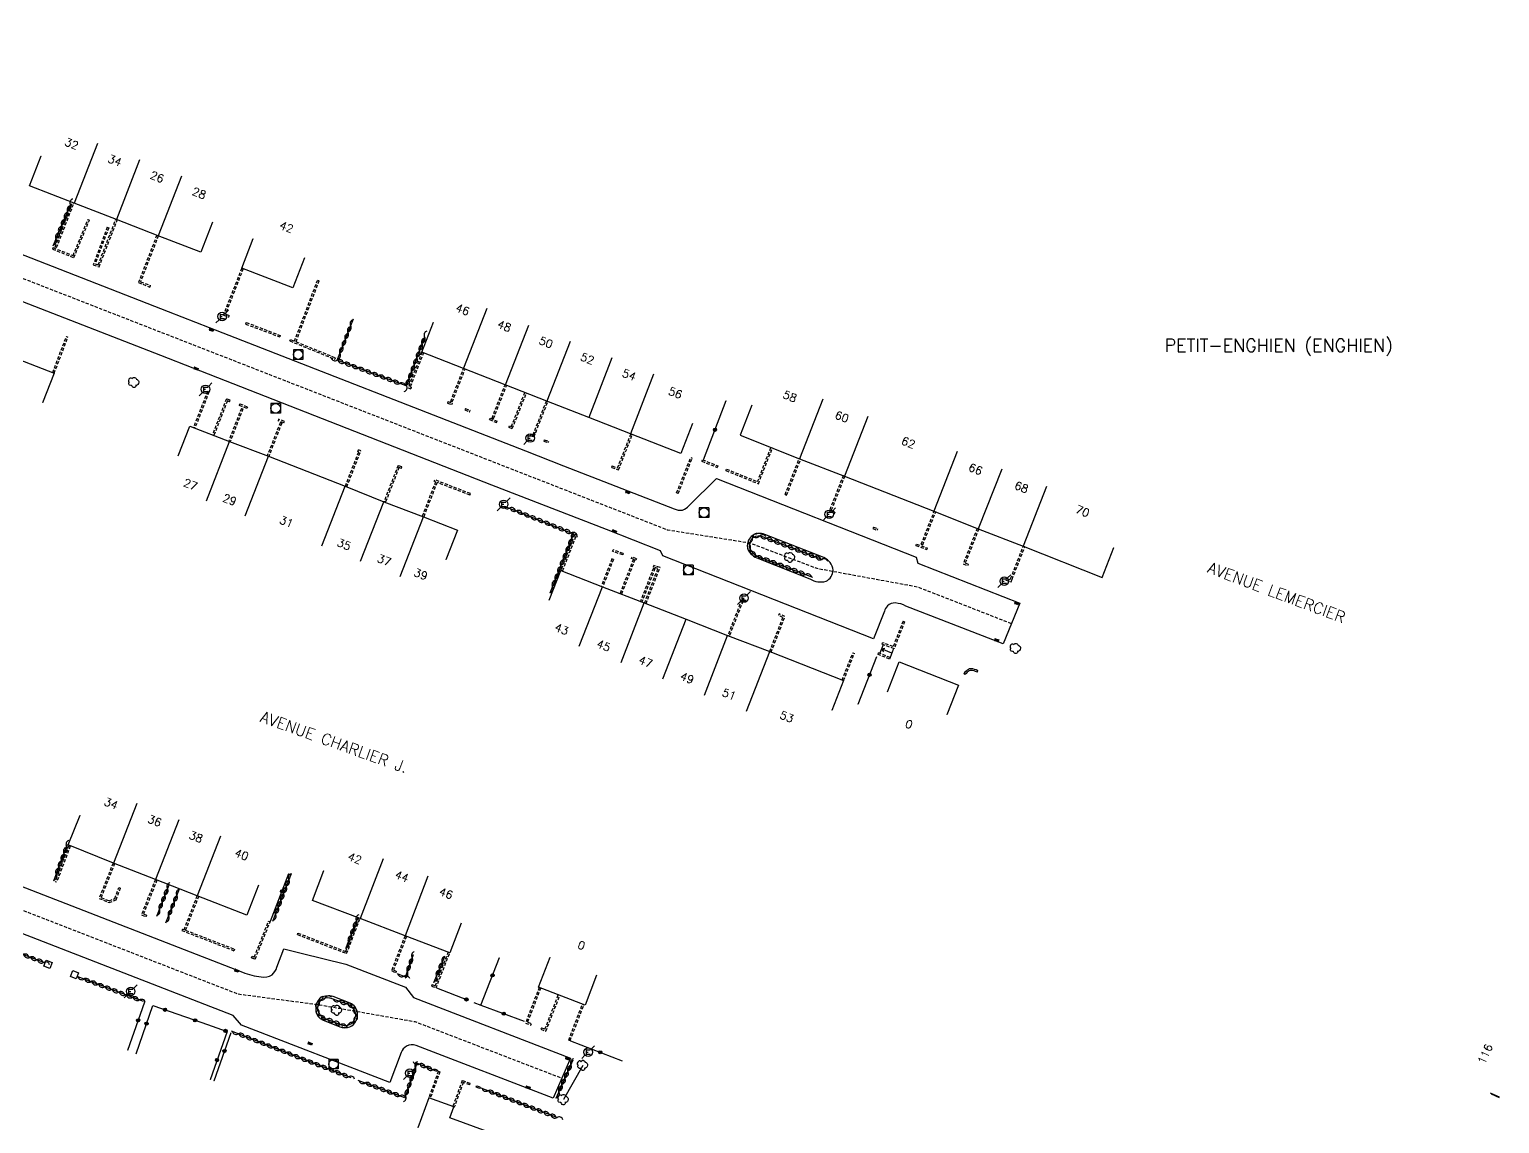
# Model space of a CAD drawing. Header units: millimetres. Extents: x 126999 to 128001, y 153000 to 154000.
# Drawn here: x 127770.3 to 128000, y 153642.9 to 153813.7 of the extents above; entities that cross this region are included whole.
import ezdxf
from ezdxf.enums import TextEntityAlignment as Align

# ---------------------------------------------------------------- set-up
doc = ezdxf.new("R2010")
doc.units = ezdxf.units.MM
doc.linetypes.add('DASHED', pattern=[0.75, 0.5, -0.25])
doc.layers.get('0').update_dxf_attribs({"linetype": 'CONTINUOUS'})
for name, color, linetype in [('W0001', 6, 'DASHED'), ('W0008', 7, 'CONTINUOUS'), ('W0100', 7, 'CONTINUOUS'), ('W0112', 1, 'DASHED'), ('W0300', 7, 'CONTINUOUS'), ('W0302', 3, 'CONTINUOUS'), ('W0310', 3, 'CONTINUOUS'), ('W0322', 7, 'CONTINUOUS'), ('W0400', 7, 'CONTINUOUS'), ('W0420', 7, 'CONTINUOUS'), ('W0471', 7, 'CONTINUOUS'), ('W0980', 7, 'CONTINUOUS'), ('W0989', 7, 'CONTINUOUS'), ('W0991', 7, 'CONTINUOUS'), ('W1102', 7, 'CONTINUOUS')]:
    doc.layers.add(name, color=color, linetype=linetype)
doc.styles.get("Standard").update_dxf_attribs({"font": 'romans.shx', "width": 0.85})

# ---------------------------------------------------------------- blocks, each defined once
blk = doc.blocks.new('t310o')
at = {"color": 0, "linetype": 'Continuous'}
for centre, start, end in [((-0.5, 0.38), 216.8699, 323.1304), ((0.5, -0.37), 36.8699, 143.1303)]:
    blk.add_arc(centre, 0.625, start, end, dxfattribs=at)
blk = doc.blocks.new('t322o')
at = {"color": 0, "linetype": 'Continuous'}
for radius in [0.25, 0.15]:
    blk.add_circle((0, 0), radius, dxfattribs=at)
blk = doc.blocks.new('T300')
for p, q in [((-0.8, 0.51), (-0.86, 0.34)), ((-0.86, 0.34), (-0.86, 0.17)), ((-0.86, 0.17), (-0.74, 0.06)), ((-0.69, 0.63), (-0.8, 0.51)), ((-0.8, -0.06), (-0.74, 0.06)), ((-0.74, 0.06), (-0.69, 0.11)), ((-0.57, 0.69), (-0.69, 0.63)), ((-0.46, 0.69), (-0.57, 0.69)), ((-0.29, 0.63), (-0.46, 0.69)), ((-0.29, 0.63), (-0.17, 0.74)), ((-0.23, 0.57), (-0.29, 0.63)), ((-0.17, 0.74), (-0.06, 0.8)), ((-0.06, 0.8), (0.06, 0.8)), ((0.06, 0.8), (0.23, 0.74)), ((0.23, 0.74), (0.34, 0.63)), ((0.34, 0.63), (0.4, 0.51)), ((0.46, 0.46), (0.34, 0.46)), ((0.4, 0.51), (0.4, 0.46)), ((0.57, 0.4), (0.46, 0.46)), ((0.57, 0.4), (0.69, 0.29)), ((0.69, 0.29), (0.74, 0.17)), ((0.74, 0.06), (0.69, -0.17)), ((0.74, 0.17), (0.74, 0.06)), ((-0.8, -0.17), (-0.8, -0.06)), ((-0.8, -0.23), (-0.8, -0.17)), ((-0.74, -0.34), (-0.8, -0.23)), ((-0.69, -0.4), (-0.74, -0.34)), ((-0.51, -0.46), (-0.69, -0.4)), ((-0.4, -0.46), (-0.51, -0.46)), ((-0.4, -0.46), (-0.34, -0.46)), ((-0.34, -0.46), (-0.34, -0.4)), ((-0.34, -0.51), (-0.34, -0.46)), ((-0.29, -0.63), (-0.34, -0.51)), ((-0.17, -0.74), (-0.29, -0.63)), ((-0.06, -0.8), (-0.17, -0.74)), ((0.06, -0.8), (-0.06, -0.8)), ((0.17, -0.74), (0.06, -0.8)), ((0.23, -0.69), (0.17, -0.74)), ((0.29, -0.46), (0.23, -0.46)), ((0.29, -0.63), (0.23, -0.69)), ((0.46, -0.4), (0.29, -0.46)), ((0.34, -0.51), (0.29, -0.63)), ((0.34, -0.51), (0.34, -0.46)), ((0.57, -0.34), (0.46, -0.4)), ((0.63, -0.29), (0.57, -0.34)), ((0.69, -0.17), (0.63, -0.29))]:
    blk.add_line(p, q)
blk = doc.blocks.new('t112o')
at = {"color": 0, "linetype": 'Continuous'}
for p, q in [((-0.5, 0.5), (0.5, 0.5)), ((-0.5, -0.5), (-0.5, 0.5)), ((0.5, 0.5), (0.5, -0.5)), ((0.5, -0.5), (-0.5, -0.5))]:
    blk.add_line(p, q, dxfattribs=at)
blk = doc.blocks.new('T471')
for p, q in [((-0.333334, 0.333334), (-0.333334, -0.333334)), ((-0.333334, 0.333334), (0.333334, 0.333334)), ((-0.333334, 0), (0, 0)), ((0.500001, 0.500001), (1.000002, 1.000002)), ((-0.500001, -0.500001), (-1.000002, -1.000002)), ((-0.333334, -0.333334), (0.333334, -0.333334))]:
    blk.add_line(p, q)
blk.add_ellipse((0, 0), major_axis=(0.471405, 0.471405), ratio=1, start_param=5.4977871438, end_param=11.780972451)
blk = doc.blocks.new('T400')
for p, q in [((-0.15, 0.3), (0.15, 0.3)), ((-0.15, -0.25), (-0.15, 0.3)), ((-0.15, 0.15), (0.15, 0.15)), ((-0.15, 0), (0.15, 0)), ((0.15, 0.3), (0.15, -0.25)), ((-0.15, -0.15), (0.15, -0.15)), ((-0.15, -0.25), (-0.15, -0.3)), ((-0.15, -0.3), (0.15, -0.3)), ((0.15, -0.3), (0.15, -0.25))]:
    blk.add_line(p, q)
blk = doc.blocks.new('T420')
for p, q in [((0.75, 0.75), (-0.75, 0.75)), ((-0.75, 0.75), (-0.75, -0.75)), ((0.75, 0.75), (0.75, -0.75)), ((0.75, -0.75), (-0.75, -0.75))]:
    blk.add_line(p, q)
blk.add_ellipse((0, 0), major_axis=(-0.53, 0.53), ratio=1, start_param=3.926991, end_param=10.210176)

msp = doc.modelspace()

# ---------------------------------------------------------------- linework, layer by layer
at = {"layer": 'W0001', "flags": 128}
for points in [[(127580.9, 153772.72), (127606.95, 153785.37), (127617.12, 153789.51), (127625.69, 153793), (127660.92, 153809.66), (127669.54, 153813.74), (127709.96, 153797.95), (127797.12, 153764.01), (127869.95, 153735.6), (127882.79, 153733.56), (127893.32, 153729.58), (127909.01, 153726.7), (127923.74, 153720.95), (127923.74, 153720.95)], [(127617.12, 153789.51), (127622.68, 153778.07), (127635.11, 153752.42), (127647.93, 153725.91), (127650.65, 153722.47), (127654.2, 153720.82), (127746.68, 153684.94), (127802.85, 153663.11), (127815.45, 153661.43), (127830.51, 153658.79), (127853.48, 153649.95), (127853.48, 153649.95)]]:
    msp.add_lwpolyline(points, dxfattribs=at)
at = {"layer": 'W0008', "flags": 128}
for points in [[(127714.19, 153800.01), (127791.99, 153769.7), (127798.37, 153767.2), (127847.8, 153747.9), (127853.73, 153745.59), (127871.02, 153738.86, 0.153), (127872.35, 153738.68, 0.1264), (127873.35, 153739.36), (127877.64, 153743.6), (127908.82, 153731.29), (127909.09, 153730.38), (127925.05, 153724.12), (127922.42, 153717.77), (127907.25, 153723.68, 0.0919), (127905.58, 153724.17, 0.1991), (127904.34, 153723.69, 0.0949), (127903.88, 153722.87), (127902.17, 153718.57), (127869.24, 153731.5), (127868.87, 153732.33), (127860.48, 153735.62), (127842.52, 153742.57), (127795.87, 153760.83), (127790.81, 153762.8), (127705.74, 153795.89)], [(127892.24, 153727.91, 0.2004), (127894.76, 153727.55, 0.2688), (127895.86, 153729.29, 0.2877), (127894.4, 153731.24), (127885.21, 153734.86, 0.2678), (127883.06, 153734.54, 0.2794), (127882.53, 153732.58, 0.2147), (127884.19, 153731.1), (127892.24, 153727.91), (127892.24, 153727.91)], [(127721.91, 153698.22), (127803.59, 153666.51, 0.0758), (127806.49, 153665.77, 0.1758), (127808.2, 153666.09, 0.1342), (127808.95, 153667.26), (127810.06, 153670.16), (127812.74, 153669.49), (127819.74, 153667.73), (127829.07, 153664.15), (127830.32, 153662.53), (127854.82, 153653.09), (127852.14, 153646.8), (127830.7, 153655.05, 0.2126), (127829.2, 153654.94, 0.1788), (127828.36, 153653.98), (127826.6, 153649.29), (127803.4, 153658.22), (127802.12, 153659.72), (127774.34, 153670.5), (127654.2, 153717.13, -0.0539)], [(127817.72, 153662.72, 0.1594), (127815.84, 153662.53, 0.2879), (127815.06, 153660.34, 0.2465), (127816.06, 153659.05), (127818.79, 153657.97, 0.1954), (127820.37, 153657.95, 0.1693), (127821.3, 153658.87, 0.1564), (127821.53, 153660.2, 0.2572), (127820.42, 153661.66), (127817.72, 153662.72), (127817.72, 153662.72)]]:
    msp.add_lwpolyline(points, format="xyb", dxfattribs=at)
at = {"layer": 'W0100'}
for p, q in [((127903.41, 153716.99), (127903.94, 153717.08)), ((127903.41, 153716.99), (127903.73, 153716.55)), ((127905.06, 153716.32), (127903.41, 153716.99))]:
    msp.add_line(p, q, dxfattribs=at)
at = {"layer": 'W0100', "flags": 128}
for points in [[(127798.88, 153783.61), (127797.07, 153778.94), (127790.42, 153781.51), (127783.89, 153784.05), (127777.29, 153786.6), (127770.29, 153789.32), (127772.1, 153793.99), (127772.1, 153793.99)], [(127813.25, 153778.06), (127811.44, 153773.4), (127803.45, 153776.43), (127805.26, 153781.09), (127805.26, 153781.09)], [(127873.9, 153752.17), (127872.08, 153747.51), (127864.18, 153750.6), (127857.67, 153753.13), (127851.13, 153755.67), (127831.62, 153763.35), (127833.44, 153768), (127833.44, 153768)], [(127759.24, 153760.48), (127761.05, 153765.14), (127767.6, 153762.6), (127774.15, 153760.06), (127772.34, 153755.4), (127772.34, 153755.4)], [(127883.17, 153755.05), (127881.34, 153750.39), (127890.6, 153746.67), (127897.65, 153743.99), (127911.6, 153738.51), (127918.54, 153735.76), (127925.55, 153733.02), (127937.89, 153728.16), (127939.72, 153732.81), (127939.72, 153732.81)], [(127793.55, 153747.14), (127795.37, 153751.8), (127801.56, 153749.4), (127807.62, 153747.07), (127819.6, 153742.42), (127825.64, 153739.98), (127831.87, 153737.61), (127837.18, 153735.54), (127835.37, 153730.89), (127835.37, 153730.89)], [(127851.51, 153724.6), (127853.33, 153729.25), (127859.81, 153726.7), (127866.36, 153724.16), (127872.89, 153721.64), (127879.38, 153719.1), (127885.96, 153716.57), (127897.5, 153712.04), (127895.68, 153707.38), (127895.68, 153707.38)], [(127903.66, 153717.65), (127903.16, 153716.33), (127903.16, 153716.33)], [(127904.81, 153715.68), (127905.32, 153716.96), (127905.32, 153716.96)], [(127904.35, 153710.3), (127906.17, 153714.96), (127915.46, 153711.32), (127913.64, 153706.67), (127913.64, 153706.67)], [(127806.09, 153680.08), (127804.26, 153675.42), (127796.48, 153678.44), (127789.97, 153680.98), (127783.44, 153683.51), (127776.36, 153686.37), (127778.19, 153691.02), (127778.19, 153691.02)], [(127837.74, 153674.17), (127835.95, 153669.5), (127828.97, 153672.18), (127821.96, 153674.86), (127814.5, 153677.71), (127816.29, 153682.38), (127816.29, 153682.38)], [(127858.91, 153666.02), (127857.1, 153661.36), (127849.84, 153664.17), (127851.64, 153668.83), (127851.64, 153668.83)], [(127843.77, 153635.56), (127845.49, 153640.26), (127835.98, 153643.73), (127836.61, 153645.45), (127832.7, 153646.87), (127830.99, 153642.18), (127830.99, 153642.18)], [(128000, 153646.97), (127998.57, 153647.63)], [(128000, 153646.87), (127998.71, 153647.45), (127998.71, 153647.45)]]:
    msp.add_lwpolyline(points, dxfattribs=at)
at = {"layer": 'W0112'}
for p, q in [((127774.31, 153779.75), (127777, 153786.71)), ((127774.54, 153779.66), (127777.24, 153786.62)), ((127781.03, 153776.97), (127783.78, 153784.08)), ((127777.11, 153778.42), (127779.42, 153784.03)), ((127777.24, 153778.1), (127779.65, 153783.93)), ((127782.43, 153782.84), (127780.25, 153776.96)), ((127782.67, 153782.75), (127780.57, 153777.12)), ((127781.17, 153776.66), (127784.02, 153783.99)), ((127773.97, 153779.66), (127777.11, 153778.42)), ((127790.19, 153781.6), (127787.32, 153774.2)), ((127790.42, 153781.51), (127787.65, 153774.34)), ((127773.88, 153779.43), (127777.24, 153778.1)), ((127780.25, 153776.96), (127781.17, 153776.66)), ((127780.57, 153777.12), (127781.03, 153776.97)), ((127803.45, 153776.43), (127800.59, 153769.13)), ((127803.68, 153776.34), (127800.96, 153769.39)), ((127787.32, 153774.2), (127789.12, 153773.5)), ((127787.65, 153774.34), (127789.21, 153773.73)), ((127811.7, 153765.05), (127815.31, 153774.55)), ((127811.94, 153764.96), (127815.54, 153774.46)), ((127800.59, 153769.13), (127801.4, 153768.81)), ((127800.96, 153769.39), (127800.91, 153769.27)), ((127800.91, 153769.27), (127801.49, 153769.05)), ((127804.16, 153767.97), (127809.48, 153765.95)), ((127773.92, 153760.14), (127776.06, 153765.77)), ((127774.15, 153760.05), (127776.3, 153765.68)), ((127804.07, 153767.73), (127809.39, 153765.71)), ((127810.97, 153765.08), (127818, 153762.24)), ((127811.06, 153765.31), (127811.7, 153765.05)), ((127811.94, 153764.96), (127818.09, 153762.47)), ((127831.62, 153763.35), (127829.45, 153757.74)), ((127831.86, 153763.26), (127829.78, 153757.9)), ((127836.11, 153755.65), (127838.13, 153760.79)), ((127836.34, 153755.56), (127838.36, 153760.7)), ((127798.11, 153757.2), (127795.92, 153751.58)), ((127798.34, 153757.11), (127796.16, 153751.49)), ((127829.45, 153757.74), (127829.87, 153757.61)), ((127829.78, 153757.9), (127829.95, 153757.84)), ((127842.57, 153753.05), (127844.61, 153758.24)), ((127842.8, 153752.96), (127844.84, 153758.15)), ((127845.6, 153751.71), (127847.69, 153757.02)), ((127845.74, 153751.39), (127847.93, 153756.93)), ((127801.06, 153756.03), (127798.89, 153750.43)), ((127801.21, 153755.71), (127799.12, 153750.34)), ((127801.66, 153755.81), (127801.06, 153756.03)), ((127801.57, 153755.58), (127801.21, 153755.71)), ((127803.4, 153754.55), (127801.42, 153749.45)), ((127803.64, 153754.46), (127801.65, 153749.36)), ((127804.27, 153754.53), (127803.09, 153755.01)), ((127804.36, 153754.76), (127803.18, 153755.24)), ((127835.59, 153755.38), (127836.26, 153755.13)), ((127835.68, 153755.62), (127836.35, 153755.37)), ((127838.33, 153754.31), (127839.04, 153754.01)), ((127838.43, 153754.54), (127839.14, 153754.24)), ((127848.98, 153750.41), (127851.06, 153755.7)), ((127849.12, 153750.1), (127851.29, 153755.61)), ((127809.47, 153752.32), (127807.45, 153747.14)), ((127809.7, 153752.23), (127807.68, 153747.05)), ((127810.03, 153752.28), (127809.13, 153752.63)), ((127810.12, 153752.52), (127809.22, 153752.86)), ((127842.18, 153752.8), (127843.28, 153752.33)), ((127842.27, 153753.03), (127843.38, 153752.56)), ((127845.2, 153751.61), (127845.74, 153751.39)), ((127845.29, 153751.84), (127845.6, 153751.71)), ((127848.53, 153750.3), (127849.12, 153750.1)), ((127848.61, 153750.54), (127848.98, 153750.41)), ((127850.74, 153749.66), (127851.42, 153749.44)), ((127862.18, 153745.27), (127864.25, 153750.51)), ((127862.33, 153744.95), (127864.48, 153750.42)), ((127819.65, 153742.4), (127821.74, 153747.78)), ((127819.88, 153742.3), (127822.06, 153747.91)), ((127821.74, 153747.78), (127821.59, 153747.84)), ((127822.06, 153747.91), (127821.68, 153748.07)), ((127850.67, 153749.42), (127851.34, 153749.21)), ((127884.05, 153743.11), (127886.15, 153748.46)), ((127884.19, 153742.78), (127886.38, 153748.37)), ((127827.89, 153745.65), (127825.7, 153740.01)), ((127828.03, 153745.32), (127825.93, 153739.92)), ((127828.49, 153745.41), (127827.89, 153745.65)), ((127828.4, 153745.18), (127828.03, 153745.32)), ((127861.27, 153745.32), (127862.33, 153744.95)), ((127861.35, 153745.56), (127862.18, 153745.27)), ((127871.41, 153741.35), (127873.62, 153746.88)), ((127871.65, 153741.26), (127873.85, 153746.79)), ((127875.35, 153746.29), (127877.75, 153745.34)), ((127875.45, 153746.53), (127877.85, 153745.57)), ((127879.2, 153745.07), (127884.05, 153743.11)), ((127888.36, 153741.1), (127890.56, 153746.69)), ((127888.6, 153741), (127890.79, 153746.6)), ((127833.74, 153743.08), (127831.65, 153737.69)), ((127833.98, 153742.99), (127831.88, 153737.6)), ((127833.74, 153743.08), (127833.52, 153743.16)), ((127839.19, 153741.24), (127833.61, 153743.4)), ((127839.1, 153741.01), (127833.98, 153742.99)), ((127879.11, 153744.84), (127884.19, 153742.78)), ((127897.44, 153744.07), (127895.26, 153738.51)), ((127897.68, 153743.97), (127895.58, 153738.64)), ((127895.26, 153738.51), (127896.08, 153738.15)), ((127895.58, 153738.64), (127896.18, 153738.38)), ((127909.64, 153733.35), (127911.66, 153738.48)), ((127909.87, 153733.26), (127911.89, 153738.39)), ((127902.15, 153736.01), (127902.82, 153735.75)), ((127918.38, 153735.82), (127916.19, 153730.26)), ((127855.49, 153734.83), (127853.33, 153729.25)), ((127855.63, 153734.5), (127853.56, 153729.16)), ((127855.92, 153734.65), (127855.49, 153734.83)), ((127855.82, 153734.42), (127855.63, 153734.5)), ((127902.06, 153735.77), (127902.73, 153735.52)), ((127918.61, 153735.73), (127916.52, 153730.41)), ((127862.99, 153731.66), (127861.4, 153732.23)), ((127863.07, 153731.89), (127861.48, 153732.47)), ((127865.13, 153731.08), (127864.4, 153731.34)), ((127908.81, 153733.13), (127910.49, 153732.51)), ((127908.89, 153733.36), (127910.58, 153732.75)), ((127923.6, 153727.96), (127925.58, 153733.01)), ((127923.83, 153727.87), (127925.81, 153732.92)), ((127861.3, 153731.05), (127859.64, 153726.79)), ((127861.53, 153730.95), (127859.87, 153726.7)), ((127864.65, 153730.99), (127862.57, 153725.65)), ((127864.88, 153730.91), (127862.8, 153725.56)), ((127864.65, 153730.99), (127864.32, 153731.11)), ((127865.04, 153730.85), (127864.88, 153730.91)), ((127867.79, 153729.62), (127865.76, 153724.41)), ((127868.02, 153729.53), (127865.99, 153724.32)), ((127866.4, 153724.16), (127868.49, 153729.53)), ((127866.63, 153724.07), (127868.82, 153729.68)), ((127868.49, 153729.53), (127867.78, 153729.75)), ((127868.82, 153729.68), (127867.86, 153729.99)), ((127916.19, 153730.26), (127916.89, 153730)), ((127916.52, 153730.41), (127916.98, 153730.23)), ((127922.79, 153727.77), (127923.66, 153727.44)), ((127922.88, 153728), (127923.52, 153727.76)), ((127923.52, 153727.76), (127923.6, 153727.96)), ((127923.66, 153727.44), (127923.83, 153727.87)), ((127881.58, 153724.66), (127879.41, 153719.09)), ((127881.76, 153724.45), (127879.64, 153719)), ((127881.62, 153724.78), (127881.58, 153724.66)), ((127882.23, 153724.53), (127881.62, 153724.78)), ((127882.13, 153724.3), (127881.76, 153724.45)), ((127886.18, 153716.48), (127888.34, 153722.03)), ((127888.02, 153721.9), (127887.33, 153722.21)), ((127888.34, 153722.03), (127887.44, 153722.44)), ((127885.95, 153716.57), (127888.02, 153721.9)), ((127906.8, 153721.33), (127905.24, 153717.34)), ((127907.04, 153721.24), (127905.38, 153717.02)), ((127905.38, 153717.02), (127903.51, 153717.72)), ((127905.24, 153717.34), (127903.59, 153717.95)), ((127897.27, 153712.13), (127898.95, 153716.38)), ((127897.5, 153712.04), (127899.18, 153716.29)), ((127904.69, 153715.4), (127902.88, 153716.13)), ((127904.78, 153715.64), (127902.97, 153716.36)), ((127916.45, 153713.35), (127916.28, 153713.17)), ((127916.63, 153713.52), (127916.45, 153713.35)), ((127916.63, 153713.17), (127916.46, 153713)), ((127916.81, 153713.67), (127916.63, 153713.52)), ((127916.8, 153713.33), (127916.63, 153713.17)), ((127916.96, 153713.47), (127916.8, 153713.33)), ((127917, 153713.79), (127916.81, 153713.67)), ((127917.11, 153713.56), (127916.96, 153713.47)), ((127917.19, 153713.86), (127917, 153713.79)), ((127917.26, 153713.62), (127917.11, 153713.56)), ((127917.44, 153713.89), (127917.19, 153713.86)), ((127917.43, 153713.64), (127917.26, 153713.62)), ((127917.64, 153713.62), (127917.43, 153713.64)), ((127917.69, 153713.86), (127917.44, 153713.89)), ((127917.88, 153713.56), (127917.64, 153713.62)), ((127917.96, 153713.79), (127917.69, 153713.86)), ((127918.13, 153713.46), (127917.88, 153713.56)), ((127918.23, 153713.7), (127917.96, 153713.79)), ((127918.4, 153713.35), (127918.13, 153713.46)), ((127918.5, 153713.58), (127918.23, 153713.7)), ((127776.43, 153686.28), (127774.31, 153680.68)), ((127776.67, 153686.19), (127774.54, 153680.59)), ((127783.36, 153683.54), (127781.17, 153678.03)), ((127783.59, 153683.45), (127781.5, 153678.17)), ((127789.97, 153680.98), (127787.78, 153675.45)), ((127790.21, 153680.88), (127788.11, 153675.59)), ((127783.64, 153678), (127784.28, 153679.73)), ((127783.84, 153677.81), (127784.52, 153679.64)), ((127794.45, 153673.14), (127796.51, 153678.43)), ((127781.17, 153678.03), (127782.75, 153677.37)), ((127781.5, 153678.17), (127782.75, 153677.64)), ((127782.75, 153677.64), (127783.64, 153678)), ((127782.75, 153677.37), (127783.84, 153677.81)), ((127794.69, 153673.05), (127796.74, 153678.34)), ((127787.78, 153675.45), (127788.5, 153675.17)), ((127788.11, 153675.59), (127788.59, 153675.4)), ((127805.42, 153668.86), (127807.65, 153674.46)), ((127805.56, 153668.54), (127807.88, 153674.37)), ((127819.71, 153669.73), (127821.71, 153674.95)), ((127819.85, 153669.41), (127821.94, 153674.86)), ((127794.1, 153673.01), (127802.25, 153669.86)), ((127794.19, 153673.24), (127794.45, 153673.14)), ((127794.69, 153673.05), (127802.34, 153670.09)), ((127812.16, 153672.37), (127819.85, 153669.41)), ((127812.25, 153672.6), (127819.71, 153669.73)), ((127828.97, 153672.18), (127826.86, 153666.74)), ((127829.2, 153672.09), (127827.18, 153666.86)), ((127833.69, 153664.36), (127835.72, 153669.59)), ((127833.82, 153664.03), (127835.95, 153669.5)), ((127804.99, 153668.75), (127805.56, 153668.54)), ((127805.07, 153668.98), (127805.42, 153668.86)), ((127826.86, 153666.74), (127827.53, 153666.4)), ((127827.18, 153666.86), (127827.64, 153666.62)), ((127833.13, 153664.34), (127833.82, 153664.03)), ((127833.23, 153664.57), (127833.69, 153664.36)), ((127849.94, 153664.13), (127847.8, 153658.54)), ((127850.17, 153664.04), (127848.12, 153658.69)), ((127850.84, 153657.6), (127852.93, 153662.97)), ((127850.98, 153657.28), (127853.17, 153662.88)), ((127854.55, 153655.9), (127856.69, 153661.5)), ((127854.78, 153655.81), (127856.93, 153661.41)), ((127847.8, 153658.54), (127848.62, 153658.24)), ((127848.12, 153658.69), (127848.71, 153658.47)), ((127850.29, 153657.82), (127850.84, 153657.6)), ((127850.2, 153657.59), (127850.98, 153657.28)), ((127834.19, 153651.04), (127832.67, 153646.89)), ((127834.42, 153650.96), (127832.91, 153646.8)), ((127837.92, 153649.57), (127836.44, 153645.51)), ((127838.07, 153649.25), (127836.67, 153645.42)), ((127839.17, 153649.13), (127837.92, 153649.57)), ((127839.09, 153648.9), (127838.07, 153649.25)), ((127840.64, 153648.32), (127840.07, 153648.52)), ((127840.72, 153648.56), (127840.15, 153648.75))]:
    msp.add_line(p, q, dxfattribs=at)
for points in [[(127777, 153786.71), (127777.24, 153786.62)], [(127783.78, 153784.08), (127784.02, 153783.99)], [(127779.42, 153784.03), (127779.65, 153783.93)], [(127782.43, 153782.84), (127782.67, 153782.75)], [(127773.97, 153779.66), (127773.88, 153779.43)], [(127774.54, 153779.66), (127774.31, 153779.75)], [(127790.19, 153781.6), (127790.42, 153781.51)], [(127803.68, 153776.34), (127803.45, 153776.43)], [(127789.12, 153773.5), (127789.21, 153773.73)], [(127815.54, 153774.46), (127815.31, 153774.55)], [(127801.49, 153769.05), (127801.4, 153768.81)], [(127804.16, 153767.97), (127804.07, 153767.73)], [(127776.06, 153765.77), (127776.3, 153765.68)], [(127809.48, 153765.95), (127809.39, 153765.71)], [(127810.97, 153765.08), (127811.06, 153765.31)], [(127818.09, 153762.47), (127818, 153762.24)], [(127831.62, 153763.35), (127831.86, 153763.26)], [(127774.15, 153760.05), (127773.92, 153760.14)], [(127838.36, 153760.7), (127838.13, 153760.79)], [(127798.34, 153757.11), (127798.11, 153757.2)], [(127829.95, 153757.84), (127829.87, 153757.61)], [(127844.61, 153758.24), (127844.84, 153758.15)], [(127847.69, 153757.02), (127847.93, 153756.93)], [(127801.57, 153755.58), (127801.66, 153755.81)], [(127803.09, 153755.01), (127803.18, 153755.24)], [(127803.4, 153754.55), (127803.64, 153754.46)], [(127804.36, 153754.76), (127804.27, 153754.53)], [(127835.68, 153755.62), (127835.59, 153755.38)], [(127836.34, 153755.56), (127836.11, 153755.65)], [(127836.35, 153755.37), (127836.26, 153755.13)], [(127838.43, 153754.54), (127838.33, 153754.31)], [(127839.04, 153754.01), (127839.14, 153754.24)], [(127851.06, 153755.7), (127851.29, 153755.61)], [(127809.22, 153752.86), (127809.13, 153752.63)], [(127809.7, 153752.23), (127809.47, 153752.32)], [(127810.03, 153752.28), (127810.12, 153752.52)], [(127842.18, 153752.8), (127842.27, 153753.03)], [(127842.57, 153753.05), (127842.8, 153752.96)], [(127843.28, 153752.33), (127843.38, 153752.56)], [(127796.16, 153751.49), (127795.92, 153751.58)], [(127798.89, 153750.43), (127799.12, 153750.34)], [(127845.2, 153751.61), (127845.29, 153751.84)], [(127848.61, 153750.54), (127848.53, 153750.3)], [(127850.74, 153749.66), (127850.67, 153749.42)], [(127864.48, 153750.42), (127864.25, 153750.51)], [(127801.65, 153749.36), (127801.42, 153749.45)], [(127821.59, 153747.84), (127821.68, 153748.07)], [(127851.34, 153749.21), (127851.42, 153749.44)], [(127886.15, 153748.46), (127886.38, 153748.37)], [(127828.4, 153745.18), (127828.49, 153745.41)], [(127861.27, 153745.32), (127861.35, 153745.56)], [(127873.62, 153746.88), (127873.85, 153746.79)], [(127875.35, 153746.29), (127875.45, 153746.53)], [(127877.85, 153745.57), (127877.75, 153745.34)], [(127879.11, 153744.84), (127879.2, 153745.07)], [(127890.79, 153746.6), (127890.56, 153746.69)], [(127833.52, 153743.16), (127833.61, 153743.4)], [(127897.44, 153744.07), (127897.68, 153743.97)], [(127839.1, 153741.01), (127839.19, 153741.24)], [(127871.65, 153741.26), (127871.41, 153741.35)], [(127888.36, 153741.1), (127888.6, 153741)], [(127825.7, 153740.01), (127825.93, 153739.92)], [(127896.08, 153738.15), (127896.18, 153738.38)], [(127911.66, 153738.48), (127911.89, 153738.39)], [(127831.65, 153737.69), (127831.88, 153737.6)], [(127902.15, 153736.01), (127902.06, 153735.77)], [(127918.38, 153735.82), (127918.61, 153735.73)], [(127855.82, 153734.42), (127855.92, 153734.65)], [(127902.82, 153735.75), (127902.73, 153735.52)], [(127861.4, 153732.23), (127861.48, 153732.47)], [(127863.07, 153731.89), (127862.99, 153731.66)], [(127864.4, 153731.34), (127864.32, 153731.11)], [(127908.81, 153733.13), (127908.89, 153733.36)], [(127909.64, 153733.35), (127909.87, 153733.26)], [(127910.58, 153732.75), (127910.49, 153732.51)], [(127925.81, 153732.92), (127925.58, 153733.01)], [(127853.56, 153729.16), (127853.33, 153729.25)], [(127861.53, 153730.95), (127861.3, 153731.05)], [(127865.13, 153731.08), (127865.04, 153730.85)], [(127867.78, 153729.75), (127867.86, 153729.99)], [(127867.79, 153729.62), (127868.02, 153729.53)], [(127916.98, 153730.23), (127916.89, 153730)], [(127859.64, 153726.79), (127859.87, 153726.7)], [(127922.88, 153728), (127922.79, 153727.77)], [(127862.8, 153725.56), (127862.57, 153725.65)], [(127865.76, 153724.41), (127865.99, 153724.32)], [(127882.13, 153724.3), (127882.23, 153724.53)], [(127866.63, 153724.07), (127866.4, 153724.16)], [(127887.44, 153722.44), (127887.33, 153722.21)], [(127906.8, 153721.33), (127907.04, 153721.24)], [(127879.64, 153719), (127879.41, 153719.09)], [(127903.51, 153717.72), (127903.59, 153717.95)], [(127885.95, 153716.57), (127886.18, 153716.48)], [(127898.95, 153716.38), (127899.18, 153716.29)], [(127902.88, 153716.13), (127902.97, 153716.36)], [(127904.78, 153715.64), (127904.69, 153715.4)], [(127916.46, 153713), (127916.28, 153713.17)], [(127918.4, 153713.35), (127918.5, 153713.58)], [(127897.5, 153712.04), (127897.27, 153712.13)], [(127776.43, 153686.28), (127776.67, 153686.19)], [(127783.59, 153683.45), (127783.36, 153683.54)], [(127774.31, 153680.68), (127774.54, 153680.59)], [(127790.21, 153680.88), (127789.97, 153680.98)], [(127784.28, 153679.73), (127784.52, 153679.64)], [(127796.51, 153678.43), (127796.74, 153678.34)], [(127788.59, 153675.4), (127788.5, 153675.17)], [(127807.65, 153674.46), (127807.88, 153674.37)], [(127794.19, 153673.24), (127794.1, 153673.01)], [(127812.16, 153672.37), (127812.25, 153672.6)], [(127828.97, 153672.18), (127829.2, 153672.09)], [(127802.34, 153670.09), (127802.25, 153669.86)], [(127835.93, 153669.5), (127835.95, 153669.5)], [(127804.99, 153668.75), (127805.07, 153668.98)], [(127827.53, 153666.4), (127827.64, 153666.62)], [(127833.23, 153664.57), (127833.13, 153664.34)], [(127856.69, 153661.5), (127856.93, 153661.41)], [(127848.62, 153658.24), (127848.71, 153658.47)], [(127850.29, 153657.82), (127850.2, 153657.59)], [(127854.55, 153655.9), (127854.78, 153655.81)], [(127834.19, 153651.04), (127834.42, 153650.96)], [(127839.09, 153648.9), (127839.17, 153649.13)], [(127840.07, 153648.52), (127840.15, 153648.75)], [(127840.72, 153648.56), (127840.64, 153648.32)], [(127832.91, 153646.8), (127832.67, 153646.89)], [(127836.44, 153645.51), (127836.67, 153645.42)]]:
    msp.add_lwpolyline(points, dxfattribs=at)
at = {"layer": 'W0302', "flags": 128}
msp.add_lwpolyline([(127856.75, 153651.94), (127853.72, 153646.6), (127853.72, 153646.6)], dxfattribs=at)
at = {"layer": 'W0310', "flags": 128}
for points in [[(127773.99, 153779.95), (127776.81, 153786.57), (127776.81, 153786.57)], [(127832.04, 153765.7), (127829.17, 153758.07), (127818.39, 153762.08), (127820.9, 153768.54), (127820.9, 153768.54)], [(127844.6, 153739.24), (127855.31, 153734.95), (127851.6, 153725.67), (127851.6, 153725.67)], [(127776.2, 153686.43), (127774.06, 153680.73), (127774.06, 153680.73)], [(127808.32, 153674.48), (127811.21, 153681.93), (127811.21, 153681.93)], [(127790.17, 153675.25), (127792.1, 153680.13), (127792.1, 153680.13)], [(127791.61, 153674.21), (127793.71, 153679.5), (127793.71, 153679.5)], [(127772.8, 153667.9), (127755.24, 153674.56), (127755.24, 153674.56)], [(127819.75, 153670.18), (127821.59, 153675), (127821.59, 153675)], [(127827.72, 153666.29), (127829.06, 153665.75), (127830.28, 153669.26), (127830.28, 153669.26)], [(127835.16, 153668.89), (127833.43, 153664.86), (127833.43, 153664.86)], [(127788.11, 153661.92), (127777.72, 153665.84), (127777.72, 153665.84)], [(127820.56, 153650.02), (127801.86, 153657.28), (127801.86, 153657.28)], [(127833.93, 153650.97), (127830.84, 153652.31), (127828.93, 153646.9), (127821.67, 153649.59), (127821.67, 153649.59)], [(127855.2, 153652.75), (127852.56, 153646.77), (127852.56, 153646.77)], [(127852.84, 153643.77), (127840.87, 153648.41), (127840.87, 153648.41)]]:
    msp.add_lwpolyline(points, dxfattribs=at)
for points in [[(127894.25, 153730.92), (127884.99, 153734.45, 0.2405), (127883.33, 153734.36, 0.2957), (127882.85, 153732.58, 0.2099), (127884.97, 153731.11), (127892.62, 153728.2), (127892.62, 153728.2)], [(127817.59, 153662.36, 0.1646), (127816.09, 153662.37, 0.3066), (127815.31, 153660.53, 0.2399), (127816.48, 153659.29), (127818.98, 153658.29, 0.2778), (127820.8, 153658.65, 0.25), (127821.24, 153660.11, 0.2492), (127819.95, 153661.52), (127817.59, 153662.36), (127817.59, 153662.36)]]:
    msp.add_lwpolyline(points, format="xyb", dxfattribs=at)
at = {"layer": 'W0322', "flags": 128}
for points in [[(127875.63, 153746.53), (127879.14, 153755.78), (127879.14, 153755.78)], [(127902.64, 153715.75), (127899.73, 153708.3), (127899.73, 153708.3)], [(127807.94, 153674.45), (127810.83, 153681.91), (127810.83, 153681.91)], [(127840.82, 153661.34), (127843.75, 153668.79), (127843.75, 153668.79)], [(127833.91, 153664.06), (127838.83, 153662.14), (127838.83, 153662.14)], [(127788.27, 153661.83), (127785.62, 153654.27), (127785.62, 153654.27)], [(127786.94, 153653.74), (127789.58, 153661.3), (127797.23, 153658.62), (127801.16, 153657.24), (127798.51, 153649.69), (127798.51, 153649.69)], [(127839.71, 153661.77), (127840.82, 153661.34), (127847.6, 153658.85), (127847.6, 153658.85)], [(127801.75, 153657.03), (127799.1, 153649.48), (127799.1, 153649.48)], [(127854.81, 153655.8), (127862.92, 153652.64), (127862.92, 153652.64)]]:
    msp.add_lwpolyline(points, dxfattribs=at)
at = {"layer": 'W1102', "flags": 128}
for points in [[(127780.9, 153795.92), (127777.29, 153786.6), (127777.29, 153786.6)], [(127787.51, 153793.38), (127783.89, 153784.05), (127783.89, 153784.05)], [(127794.03, 153790.84), (127790.42, 153781.51), (127790.42, 153781.51)], [(127841.76, 153770.13), (127838.11, 153760.82), (127838.11, 153760.82)], [(127848.28, 153767.51), (127844.64, 153758.2), (127844.64, 153758.2)], [(127854.78, 153764.98), (127851.13, 153755.67), (127851.13, 153755.67)], [(127861.31, 153762.45), (127857.67, 153753.13), (127857.67, 153753.13)], [(127867.82, 153759.91), (127864.18, 153750.6), (127864.18, 153750.6)], [(127894.26, 153755.98), (127890.6, 153746.67), (127890.6, 153746.67)], [(127901.3, 153753.3), (127897.65, 153743.99), (127897.65, 153743.99)], [(127797.93, 153740.09), (127801.56, 153749.4), (127801.56, 153749.4)], [(127915.26, 153747.81), (127911.6, 153738.51), (127911.6, 153738.51)], [(127803.98, 153737.76), (127807.62, 153747.07), (127807.62, 153747.07)], [(127922.2, 153745.06), (127918.54, 153735.76), (127918.54, 153735.76)], [(127815.97, 153733.1), (127819.6, 153742.42), (127819.6, 153742.42)], [(127929.21, 153742.33), (127925.55, 153733.02), (127925.55, 153733.02)], [(127822.01, 153730.67), (127825.64, 153739.98), (127825.64, 153739.98)], [(127828.24, 153728.29), (127831.87, 153737.61), (127831.87, 153737.61)], [(127856.18, 153717.39), (127859.81, 153726.7), (127859.81, 153726.7)], [(127862.73, 153714.84), (127866.36, 153724.16), (127866.36, 153724.16)], [(127869.26, 153712.32), (127872.89, 153721.64), (127872.89, 153721.64)], [(127875.75, 153709.78), (127879.38, 153719.1), (127879.38, 153719.1)], [(127882.33, 153707.25), (127885.96, 153716.57), (127885.96, 153716.57)], [(127787.09, 153692.82), (127783.44, 153683.51), (127783.44, 153683.51)], [(127793.62, 153690.29), (127789.97, 153680.98), (127789.97, 153680.98)], [(127800.14, 153687.75), (127796.48, 153678.44), (127796.48, 153678.44)], [(127825.54, 153684.19), (127821.96, 153674.86), (127821.96, 153674.86)], [(127832.55, 153681.52), (127828.97, 153672.18), (127828.97, 153672.18)]]:
    msp.add_lwpolyline(points, dxfattribs=at)

# ---------------------------------------------------------------- block references
at = {"layer": 'W0112', "rotation": 158.44}
for p in [(127773.19, 153667.71), (127777.33, 153666.13)]:
    msp.add_blockref('t112o', p, dxfattribs=at)
at = {"layer": 'W0300'}
for p in [(127786.62, 153758.59), (127889.11, 153731.26), (127924.38, 153717.05), (127818.31, 153660.54), (127856.75, 153651.94), (127853.72, 153646.6)]:
    msp.add_blockref('T300', p, dxfattribs=at)
at = {"layer": 'W0310'}
for p, rotation in [((127776.7, 153786.33), 66.90836382812543), ((127775.35, 153783.14), 66.90836382812543), ((127775.8, 153784.2), 66.90836382812543), ((127776.25, 153785.27), 66.90836382812543), ((127774.44, 153781.02), 66.90836382812543), ((127774.89, 153782.08), 66.90836382812543), ((127820.48, 153767.46), 68.7709027347631), ((127819.65, 153765.31), 68.7709027347631), ((127820.06, 153766.38), 68.7709027347631), ((127832.03, 153765.69), 249.4338305715601), ((127818.81, 153763.15), 68.7709027347631), ((127819.23, 153764.23), 68.7709027347631), ((127830.81, 153762.45), 249.4338305715601), ((127831.22, 153763.53), 249.4338305715601), ((127831.63, 153764.61), 249.4338305715601), ((127818.39, 153762.08), 159.6252326609171), ((127819.48, 153761.67), 159.6252326609171), ((127820.56, 153761.27), 159.6252326609171), ((127821.64, 153760.87), 159.6252326609171), ((127830, 153760.28), 249.4338305715601), ((127830.41, 153761.36), 249.4338305715601), ((127822.72, 153760.47), 159.6252326609171), ((127823.81, 153760.07), 159.6252326609171), ((127824.89, 153759.66), 159.6252326609171), ((127825.97, 153759.26), 159.6252326609171), ((127827.05, 153758.86), 159.6252326609171), ((127828.14, 153758.46), 159.6252326609171), ((127829.19, 153758.12), 249.4338305715601), ((127829.6, 153759.2), 249.4338305715601), ((127845.29, 153738.96), 338.1901975951932), ((127846.37, 153738.53), 338.1901975951932), ((127847.44, 153738.1), 338.1901975951932), ((127848.51, 153737.67), 338.1901975951932), ((127849.58, 153737.25), 338.1901975951932), ((127850.66, 153736.82), 338.1901975951932), ((127851.73, 153736.39), 338.1901975951932), ((127852.8, 153735.96), 338.1901975951932), ((127853.87, 153735.53), 338.1901975951932), ((127854.94, 153735.1), 338.1901975951932), ((127854.6, 153733.18), 248.1899724630376), ((127855.03, 153734.25), 248.1899724630376), ((127883.27, 153734.3), 224.803760596315), ((127882.78, 153733.28), 263.8227006979491), ((127884.35, 153734.6), 176.8675378997553), ((127885.46, 153734.28), 159.1035307382093), ((127886.53, 153733.86), 159.1035307382093), ((127887.61, 153733.45), 159.1035307382093), ((127888.69, 153733.04), 159.1035307382093), ((127853.74, 153731.03), 248.1899724630376), ((127854.17, 153732.1), 248.1899724630376), ((127883.11, 153732.21), 309.5612418264811), ((127883.99, 153731.47), 330.1834189753278), ((127885.06, 153731.07), 339.2137110389486), ((127886.14, 153730.66), 339.2137110389486), ((127889.77, 153732.63), 159.1035307382093), ((127890.85, 153732.22), 159.1035307382093), ((127891.93, 153731.8), 159.1035307382093), ((127893.01, 153731.39), 159.1035307382093), ((127894.09, 153730.98), 159.1035307382093), ((127852.88, 153728.89), 248.1899724630376), ((127853.31, 153729.96), 248.1899724630376), ((127887.22, 153730.25), 339.2137110389486), ((127888.3, 153729.84), 339.2137110389486), ((127889.38, 153729.43), 339.2137110389486), ((127890.46, 153729.02), 339.2137110389486), ((127891.54, 153728.61), 339.2137110389486), ((127852.02, 153726.74), 248.1899724630376), ((127852.45, 153727.81), 248.1899724630376), ((127775.68, 153685.05), 249.4030244364597), ((127776.09, 153686.14), 249.4030244364597), ((127774.87, 153682.89), 249.4030244364597), ((127775.28, 153683.97), 249.4030244364597), ((127774.47, 153681.81), 249.4030244364597), ((127810.41, 153679.86), 68.80000187281931), ((127810.83, 153680.94), 68.80000187281931), ((127791.02, 153677.4), 68.39207241250871), ((127791.45, 153678.47), 68.39207241250871), ((127791.87, 153679.55), 68.39207241250871), ((127792.89, 153677.43), 68.39251671179146), ((127793.32, 153678.5), 68.39251671179146), ((127809.57, 153677.71), 68.80000187281931), ((127809.99, 153678.78), 68.80000187281931), ((127790.6, 153676.32), 68.39207241250871), ((127792.04, 153675.28), 68.39251671179146), ((127792.47, 153676.36), 68.39251671179146), ((127808.74, 153675.55), 68.80000187281931), ((127809.16, 153676.63), 68.80000187281931), ((127820.99, 153673.42), 69.0707658675951), ((127821.4, 153674.5), 69.0707658675951), ((127820.16, 153671.26), 69.0707658675951), ((127820.57, 153672.34), 69.0707658675951), ((127769.28, 153669.24), 159.2204002737267), ((127770.36, 153668.83), 159.2204002737267), ((127830.1, 153668.76), 70.75875407160174), ((127771.44, 153668.42), 159.2204002737267), ((127772.51, 153668.01), 159.2204002737267), ((127829.34, 153666.58), 70.75875407160174), ((127829.72, 153667.67), 70.75875407160174), ((127833.89, 153665.92), 246.7768457858832), ((127834.34, 153666.99), 246.7768457858832), ((127834.8, 153668.05), 246.7768457858832), ((127778.81, 153665.43), 159.3350882180597), ((127779.89, 153665.02), 159.3350882180597), ((127780.97, 153664.61), 159.3350882180597), ((127782.05, 153664.21), 159.3350882180597), ((127828.79, 153665.86), 338.3051692888586), ((127783.13, 153663.8), 159.3350882180597), ((127784.21, 153663.39), 159.3350882180597), ((127785.29, 153662.98), 159.3350882180597), ((127786.37, 153662.58), 159.3350882180597), ((127787.45, 153662.17), 159.3350882180597), ((127815.56, 153661.84), 237.2413792005612), ((127816.47, 153662.46), 188.5066034802789), ((127818.68, 153661.97), 160.3911008873922), ((127815.79, 153659.73), 315.1185247485054), ((127815.28, 153660.74), 274.454876403349), ((127819.77, 153661.58), 160.3911008873922), ((127820.75, 153661), 133.4914374881778), ((127821.26, 153659.98), 96.92096728083257), ((127816.79, 153659.17), 338.2688649213359), ((127817.86, 153658.74), 338.2688649213359), ((127818.93, 153658.31), 338.2688649213359), ((127820.06, 153658.25), 15.13784220181146), ((127821, 153658.88), 56.046383332153), ((127802.93, 153656.87), 158.7695439717477), ((127804.01, 153656.45), 158.7695439717477), ((127805.09, 153656.03), 158.7695439717477), ((127806.16, 153655.61), 158.7695439717477), ((127807.24, 153655.19), 158.7695439717477), ((127808.32, 153654.77), 158.7695439717477), ((127809.39, 153654.36), 158.7695439717477), ((127810.47, 153653.94), 158.7695439717477), ((127811.55, 153653.52), 158.7695439717477), ((127812.62, 153653.1), 158.7695439717477), ((127813.7, 153652.68), 158.7695439717477), ((127814.78, 153652.26), 158.7695439717477), ((127815.85, 153651.85), 158.7695439717477), ((127816.93, 153651.43), 158.7695439717477), ((127818.01, 153651.01), 158.7695439717477), ((127819.08, 153650.59), 158.7695439717477), ((127830.2, 153650.49), 250.5611844915726), ((127830.58, 153651.58), 250.5611844915726), ((127831.19, 153652.15), 156.7055886442481), ((127832.25, 153651.7), 156.7055886442481), ((127833.31, 153651.24), 156.7055886442481), ((127853.95, 153649.94), 246.2064333196978), ((127854.42, 153650.99), 246.2064333196978), ((127854.89, 153652.05), 246.2064333196978), ((127820.16, 153650.17), 158.7695439717477), ((127822.75, 153649.19), 159.6380389747872), ((127823.84, 153648.79), 159.6380389747872), ((127824.92, 153648.39), 159.6380389747872), ((127826, 153647.98), 159.6380389747872), ((127829.43, 153648.31), 250.5611844915726), ((127829.81, 153649.4), 250.5611844915726), ((127841.94, 153647.99), 158.7946899549428), ((127853.02, 153647.82), 246.2064333196978), ((127853.49, 153648.88), 246.2064333196978), ((127827.09, 153647.58), 159.6380389747872), ((127828.17, 153647.18), 159.6380389747872), ((127829.04, 153647.22), 250.5611844915726), ((127843.02, 153647.58), 158.7946899549428), ((127844.1, 153647.16), 158.7946899549428), ((127845.17, 153646.74), 158.7946899549428), ((127846.25, 153646.32), 158.7946899549428), ((127847.33, 153645.91), 158.7946899549428), ((127848.4, 153645.49), 158.7946899549428), ((127849.48, 153645.07), 158.7946899549428), ((127850.56, 153644.65), 158.7946899549428), ((127851.63, 153644.23), 158.7946899549428), ((127852.71, 153643.82), 158.7946899549428)]:
    msp.add_blockref('t310o', p, dxfattribs=dict(at, rotation=rotation))
at = {"layer": 'W0322'}
for p, rotation in [((127877.41, 153751.21), 69.18948418822094), ((127901.55, 153712.95), 248.6385411022671), ((127809.75, 153679.11), 68.80066960266738), ((127842.65, 153666), 68.5516923013426), ((127838.57, 153662.24), 338.693315837705), ((127791.47, 153660.63), 340.6965460323923), ((127844.39, 153660.03), 339.7789042452007), ((127787.27, 153658.99), 250.6962311477875), ((127788.59, 153658.46), 70.69690708569506), ((127796.19, 153658.98), 340.6965460323923), ((127800.91, 153657.33), 340.6964913656925), ((127800.76, 153654.2), 250.6964679040211), ((127859.46, 153653.99), 338.7137063006841), ((127799.59, 153652.77), 250.6962311477875)]:
    msp.add_blockref('t322o', p, dxfattribs=dict(at, rotation=rotation))
at = {"layer": 'W0400'}
for p, rotation in [((127798.72, 153766.82), 248.6647), ((127796.31, 153760.76), 248.6647), ((127863.77, 153741.45), 248.6647), ((127861.68, 153735.36), 248.6647), ((127924.52, 153724.11), 248.6647), ((127921.4, 153718.35), 248.6647), ((127802.66, 153666.73), 248.7804), ((127814.13, 153655.34), 248.7804), ((127854.36, 153653.03), 248.7804), ((127848.18, 153648.49), 248.7804)]:
    msp.add_blockref('T400', p, dxfattribs=dict(at, rotation=rotation))
at = {"layer": 'W0420'}
for p in [(127812.28, 153762.96), (127808.75, 153754.56), (127875.69, 153738.27), (127873.26, 153729.3), (127817.8, 153652.13)]:
    msp.add_blockref('T420', p, dxfattribs=at)
at = {"layer": 'W0471'}
for p in [(127800.41, 153768.9), (127797.81, 153757.53), (127848.52, 153749.92), (127844.39, 153739.57), (127895.25, 153738.01), (127922.61, 153727.58), (127881.94, 153724.93), (127786.11, 153663.5), (127857.59, 153654.02), (127829.73, 153650.72)]:
    msp.add_blockref('T471', p, dxfattribs=at)

# ---------------------------------------------------------------- texts
at = {"layer": 'W0980'}
msp.add_text('PETIT-ENGHIEN (ENGHIEN)', height=2, dxfattribs=at).set_placement((127965.48, 153764.26), align=Align.MIDDLE)
at = {"layer": 'W0989'}
for s, rotation, p in [('AVENUE LEMERCIER', 339.4526, (127965.17, 153725.81)), ('AVENUE CHARLIER J.', 340.3905, (127817.9, 153702.43))]:
    msp.add_text(s, height=1.75, rotation=rotation, dxfattribs=at).set_placement(p, align=Align.MIDDLE)
at = {"layer": 'W0991'}
for s, rotation, p in [('32', 338.7171, (127776.88, 153795.88)), ('34', 338.9437, (127783.64, 153793.26)), ('26', 338.705, (127790.24, 153790.7)), ('28', 338.8997, (127796.81, 153788.16)), ('42', 339.2018, (127810.46, 153782.86)), ('46', 338.5213, (127837.98, 153769.98)), ('48', 338.5213, (127844.49, 153767.42)), ('50', 338.5213, (127851, 153764.86)), ('52', 338.7788, (127857.48, 153762.32)), ('54', 338.7467, (127864, 153759.79)), ('56', 338.6682, (127871.22, 153756.98)), ('58', 338.0973, (127889.12, 153756.43)), ('60', 339.1611, (127897.24, 153753.24)), ('62', 338.5592, (127907.63, 153749.2)), ('66', 338.3853, (127918.12, 153745.07)), ('27', 338.8555, (127795.45, 153742.66)), ('68', 338.6735, (127925.3, 153742.24)), ('29', 338.9348, (127801.58, 153740.29)), ('70', 338.4864, (127934.84, 153738.5)), ('31', 338.7722, (127810.45, 153736.85)), ('35', 338.064, (127819.45, 153733.32)), ('37', 339.1257, (127825.73, 153730.85)), ('39', 338.7546, (127831.44, 153728.65)), ('43', 338.5267, (127853.46, 153720.07)), ('45', 338.7573, (127860.01, 153717.51)), ('47', 338.9112, (127866.57, 153714.97)), ('49', 338.6246, (127873.05, 153712.45)), ('51', 338.9634, (127879.62, 153709.9)), ('53', 338.5802, (127888.63, 153706.39)), ('0', 338.6393, (127907.72, 153705.22)), ('34', 338.0032, (127783.04, 153692.84)), ('36', 338.816, (127789.85, 153690.14)), ('38', 338.7207, (127796.31, 153687.63)), ('40', 338.8005, (127803.45, 153684.86)), ('42', 339.0457, (127821.14, 153684.27)), ('44', 339.0954, (127828.49, 153681.46)), ('46', 338.99, (127835.39, 153678.82)), ('0', 338.8573, (127856.54, 153670.69)), ('116', 65.8213, (127997.75, 153653.72))]:
    msp.add_text(s, height=1.25, rotation=rotation, dxfattribs=at).set_placement(p, align=Align.MIDDLE)

doc.saveas('drawing.dxf')
